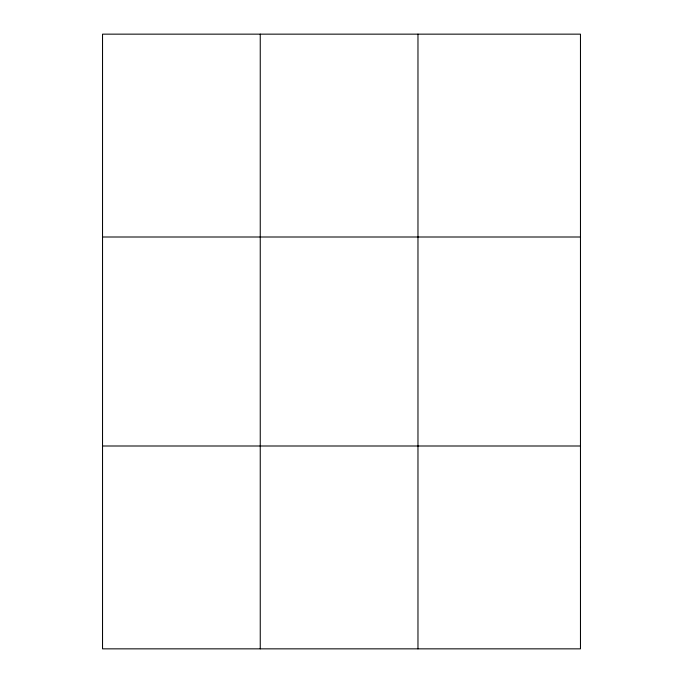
<?xml version="1.0" encoding="UTF-8"?>
<svg xmlns="http://www.w3.org/2000/svg" width="683" height="683" viewBox="0 0 683 683"><rect width="100%" height="100%" fill="white"/><g stroke="black" fill="none" stroke-linecap="round" stroke-linejoin="round"><path stroke-width="1.02" d="M260.249 648.85L260.249 34.15M417.97 648.85L417.97 34.15M102.535 237.001L580.465 237.001M102.535 445.999L580.465 445.999M580.465 547.425L580.465 648.85L102.535 648.85L102.535 34.15L580.465 34.15L580.465 547.425"/></g></svg>
